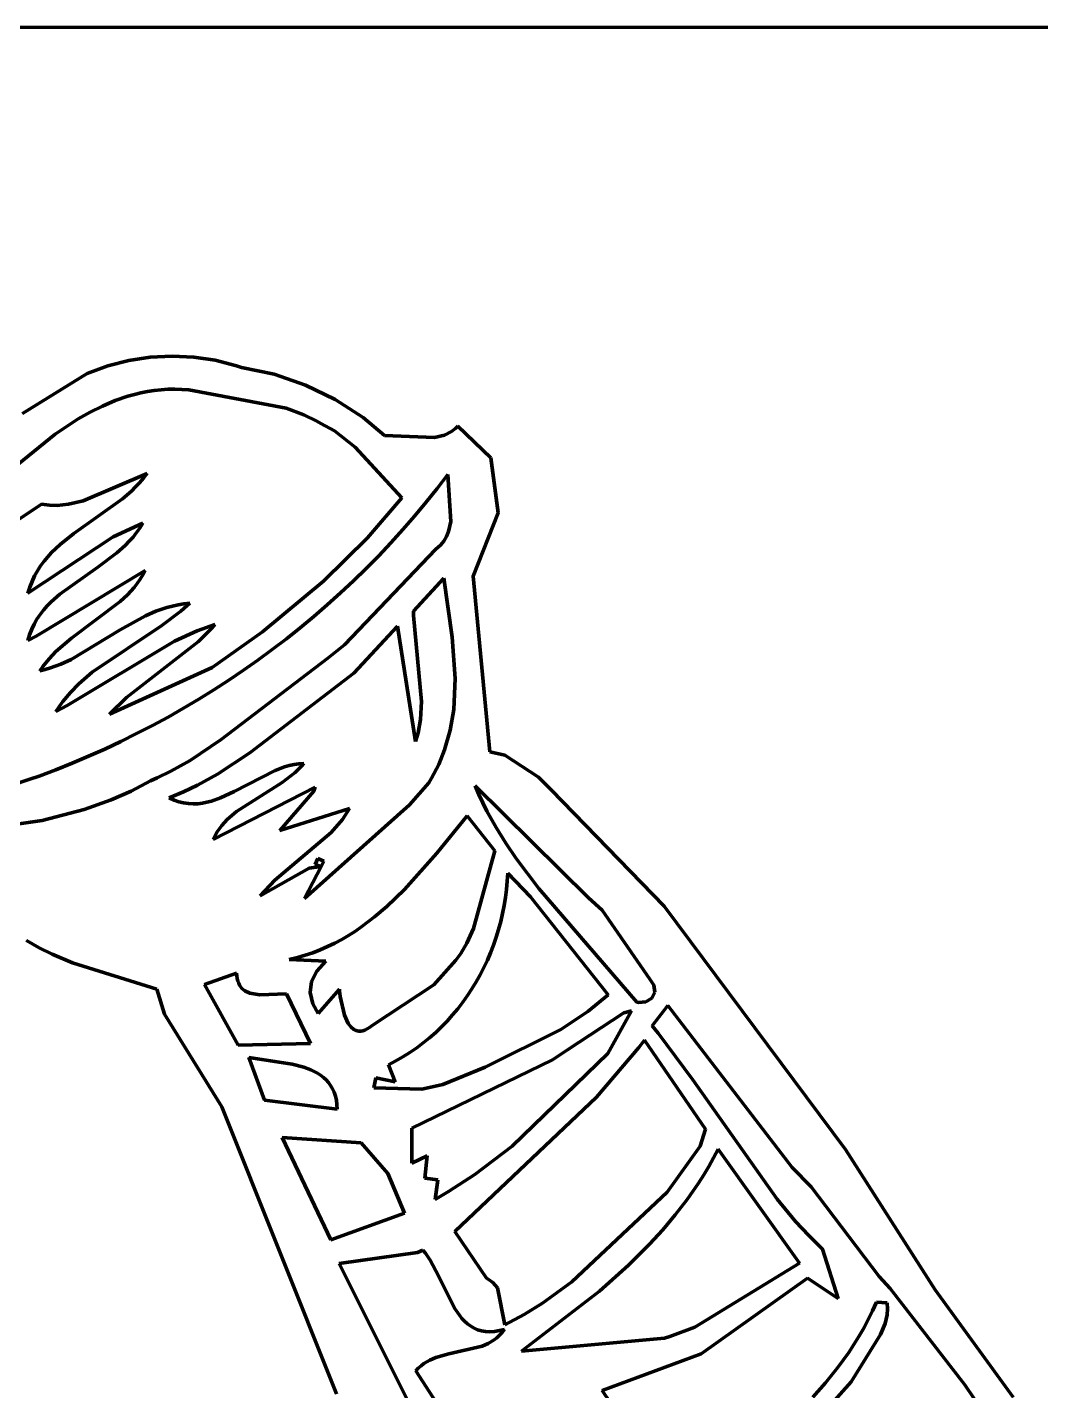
# Model space of a CAD drawing. Header units: millimetres. Extents: x 0 to 14.2, y 0 to 19.5.
# Drawn here: x 3.734 to 4.962, y 17.822 to 19.472 of the extents above; entities that cross this region are included whole.
import ezdxf

# ---------------------------------------------------------------- set-up
doc = ezdxf.new("R2010")
doc.units = ezdxf.units.MM
doc.layers.add('color#010101ff', color=7, linetype='CONTINUOUS', lineweight=100)
doc.layers.add('color#fdfdfdff', color=7, linetype='CONTINUOUS', lineweight=100)

msp = doc.modelspace()

# ---------------------------------------------------------------- linework, layer by layer
at = {"layer": 'color#010101ff'}
for p, q in [((3.8069, 19.0532), (3.8317, 19.0623)), ((3.8317, 19.0623), (3.8572, 19.0688)), ((3.8572, 19.0688), (3.8832, 19.0729)), ((3.8832, 19.0729), (3.9095, 19.0743)), ((3.9095, 19.0743), (3.9358, 19.0731)), ((3.9358, 19.0731), (3.9619, 19.0692)), ((3.9619, 19.0692), (3.9875, 19.0626)), ((3.9875, 19.0626), (3.9937, 19.0605)), ((3.7284, 19.0046), (3.8069, 19.0532)), ((3.9937, 19.0605), (4.0332, 19.0522)), ((4.0332, 19.0522), (4.0712, 19.0392)), ((3.8718, 19.0298), (3.8639, 19.0279)), ((3.8799, 19.0314), (3.8718, 19.0298)), ((3.888, 19.0326), (3.8799, 19.0314)), ((3.8963, 19.0335), (3.888, 19.0326)), ((3.9046, 19.034), (3.8963, 19.0335)), ((3.913, 19.0342), (3.9046, 19.034)), ((3.9215, 19.0339), (3.913, 19.0342)), ((3.93, 19.0332), (3.9215, 19.0339)), ((4.0479, 19.011), (3.93, 19.0332)), ((4.0712, 19.0392), (4.1072, 19.0216)), ((3.8253, 19.0138), (3.8104, 19.0064)), ((3.8405, 19.0203), (3.8253, 19.0138)), ((3.856, 19.0256), (3.8405, 19.0203)), ((3.8639, 19.0279), (3.856, 19.0256)), ((4.1072, 19.0216), (4.1408, 18.9997)), ((3.7959, 18.9981), (3.768, 18.9796)), ((3.8104, 19.0064), (3.7959, 18.9981)), ((4.0693, 19.003), (4.0479, 19.011)), ((4.0847, 18.9954), (4.0693, 19.003)), ((4.0898, 18.9925), (4.0847, 18.9954)), ((4.1408, 18.9997), (4.1667, 18.9783)), ((3.768, 18.9796), (3.7164, 18.9377)), ((4.1062, 18.9837), (4.0898, 18.9925)), ((4.1315, 18.9639), (4.1062, 18.9837)), ((4.2395, 18.9786), (4.2479, 18.9829)), ((4.2479, 18.9829), (4.2532, 18.9869)), ((4.2532, 18.9869), (4.2557, 18.9892)), ((4.2557, 18.9892), (4.2957, 18.9512)), ((4.188, 18.9028), (4.1315, 18.9639)), ((4.1667, 18.9783), (4.2275, 18.9755)), ((4.2275, 18.9755), (4.2395, 18.9786)), ((4.2957, 18.9512), (4.3046, 18.8846)), ((3.8021, 18.8991), (3.8793, 18.932)), ((3.8793, 18.932), (3.875, 18.9264)), ((4.2436, 18.9309), (4.2305, 18.9138)), ((4.247, 18.8742), (4.2436, 18.9309)), ((3.8654, 18.9158), (3.8603, 18.9109)), ((3.8703, 18.921), (3.8654, 18.9158)), ((3.875, 18.9264), (3.8703, 18.921)), ((4.2305, 18.9138), (4.217, 18.897)), ((3.7843, 18.8948), (3.8021, 18.8991)), ((3.8495, 18.9015), (3.7905, 18.8595)), ((3.8603, 18.9109), (3.8495, 18.9015)), ((4.1461, 18.8542), (4.188, 18.9028)), ((4.217, 18.897), (4.2032, 18.8804)), ((3.7124, 18.8686), (3.7513, 18.895)), ((3.7513, 18.895), (3.761, 18.8937)), ((3.761, 18.8937), (3.7705, 18.8935)), ((3.7705, 18.8935), (3.7843, 18.8948)), ((4.2032, 18.8804), (4.1891, 18.8642)), ((4.3046, 18.8846), (4.2741, 18.808)), ((3.8383, 18.8555), (3.874, 18.8721)), ((3.8705, 18.8661), (3.8666, 18.8605)), ((3.874, 18.8721), (3.8705, 18.8661)), ((4.1891, 18.8642), (4.1746, 18.8483)), ((4.2445, 18.8617), (4.247, 18.8742)), ((3.7351, 18.7872), (3.8383, 18.8555)), ((3.7905, 18.8595), (3.7739, 18.8462)), ((3.8578, 18.85), (3.8529, 18.8451)), ((3.8623, 18.8551), (3.8578, 18.85)), ((3.8666, 18.8605), (3.8623, 18.8551)), ((4.093, 18.8018), (4.1461, 18.8542)), ((4.1746, 18.8483), (4.1598, 18.8326)), ((4.2345, 18.8453), (4.2388, 18.8504)), ((4.2388, 18.8504), (4.2421, 18.8559)), ((4.2421, 18.8559), (4.2445, 18.8617)), ((3.759, 18.8313), (3.7545, 18.8259)), ((3.7637, 18.8365), (3.759, 18.8313)), ((3.7739, 18.8462), (3.7637, 18.8365)), ((3.8425, 18.8359), (3.8198, 18.8189)), ((3.8529, 18.8451), (3.8425, 18.8359)), ((4.1183, 18.7247), (4.2291, 18.8406)), ((4.1598, 18.8326), (4.1447, 18.8173)), ((4.2291, 18.8406), (4.232, 18.8429)), ((4.232, 18.8429), (4.2345, 18.8453)), ((3.7466, 18.8143), (3.7431, 18.8081)), ((3.7451, 18.7352), (3.877, 18.8147)), ((3.7504, 18.8202), (3.7466, 18.8143)), ((3.7545, 18.8259), (3.7504, 18.8202)), ((3.8198, 18.8189), (3.7735, 18.7859)), ((3.877, 18.8147), (3.874, 18.8093)), ((4.1447, 18.8173), (4.1293, 18.8023)), ((3.74, 18.8015), (3.7373, 18.7945)), ((3.7431, 18.8081), (3.74, 18.8015)), ((3.8673, 18.7991), (3.8636, 18.7943)), ((3.8708, 18.8041), (3.8673, 18.7991)), ((3.874, 18.8093), (3.8708, 18.8041)), ((4.0191, 18.7406), (4.093, 18.8018)), ((4.1293, 18.8023), (4.1136, 18.7876)), ((4.2385, 18.8055), (4.2019, 18.7656)), ((4.2486, 18.7342), (4.2385, 18.8055)), ((4.2741, 18.808), (4.2942, 18.5953)), ((3.7373, 18.7945), (3.7351, 18.7872)), ((3.7735, 18.7859), (3.7633, 18.7767)), ((3.8555, 18.7854), (3.8468, 18.7771)), ((3.8636, 18.7943), (3.8555, 18.7854)), ((4.1136, 18.7876), (4.0976, 18.7733)), ((3.754, 18.7667), (3.7499, 18.7613)), ((3.7585, 18.7718), (3.754, 18.7667)), ((3.7633, 18.7767), (3.7585, 18.7718)), ((3.8468, 18.7771), (3.7876, 18.7328)), ((3.8774, 18.7599), (3.8901, 18.7654)), ((3.8901, 18.7654), (3.9033, 18.7699)), ((3.9201, 18.7655), (3.897, 18.7482)), ((3.9033, 18.7699), (3.91, 18.7717)), ((3.91, 18.7717), (3.9168, 18.7732)), ((3.9168, 18.7732), (3.9238, 18.7743)), ((3.9309, 18.775), (3.9201, 18.7655)), ((3.9238, 18.7743), (3.9309, 18.775)), ((4.0976, 18.7733), (4.0813, 18.7592)), ((4.2019, 18.7656), (4.202, 18.7601)), ((3.7426, 18.7498), (3.7396, 18.7435)), ((3.746, 18.7557), (3.7426, 18.7498)), ((3.7499, 18.7613), (3.746, 18.7557)), ((3.897, 18.7482), (3.8128, 18.6915)), ((3.8468, 18.743), (3.8774, 18.7599)), ((3.9399, 18.7418), (3.9614, 18.7494)), ((3.9614, 18.7494), (3.9577, 18.745)), ((4.0813, 18.7592), (4.0648, 18.7455)), ((4.202, 18.7601), (4.2117, 18.6562)), ((3.737, 18.7369), (3.7349, 18.73)), ((3.7349, 18.73), (3.7451, 18.7352)), ((3.7396, 18.7435), (3.737, 18.7369)), ((3.7876, 18.7328), (3.769, 18.7168)), ((3.7872, 18.7071), (3.8468, 18.743)), ((3.9124, 18.7293), (3.9399, 18.7418)), ((3.9577, 18.745), (3.9414, 18.7287)), ((3.958, 18.6974), (4.0191, 18.7406)), ((4.048, 18.7321), (4.0309, 18.719)), ((4.0648, 18.7455), (4.048, 18.7321)), ((4.1825, 18.7473), (4.1296, 18.6903)), ((4.2044, 18.6076), (4.1825, 18.7473)), ((4.2526, 18.6841), (4.2486, 18.7342)), ((3.769, 18.7168), (3.7606, 18.7079)), ((3.7824, 18.6513), (3.9124, 18.7293)), ((3.9414, 18.7287), (3.8545, 18.661)), ((4.0309, 18.719), (4.0135, 18.7063)), ((4.0981, 18.7087), (4.1183, 18.7247)), ((3.7529, 18.6983), (3.7494, 18.6932)), ((3.7606, 18.7079), (3.7529, 18.6983)), ((3.7624, 18.6967), (3.775, 18.7014)), ((3.775, 18.7014), (3.7872, 18.7071)), ((3.969, 18.61), (4.0981, 18.7087)), ((4.0135, 18.7063), (3.996, 18.694)), ((3.7494, 18.6932), (3.756, 18.6948)), ((3.756, 18.6948), (3.7624, 18.6967)), ((3.8128, 18.6915), (3.7966, 18.6774)), ((3.8339, 18.6406), (3.958, 18.6974)), ((3.9782, 18.6819), (3.9601, 18.6702)), ((3.996, 18.694), (3.9782, 18.6819)), ((4.1296, 18.6903), (4.0037, 18.5938)), ((4.2506, 18.6463), (4.2526, 18.6841)), ((3.7866, 18.6672), (3.7774, 18.6562)), ((3.7966, 18.6774), (3.7866, 18.6672)), ((3.9601, 18.6702), (3.9418, 18.6589)), ((3.769, 18.6442), (3.7824, 18.6513)), ((3.7731, 18.6503), (3.769, 18.6442)), ((3.7774, 18.6562), (3.7731, 18.6503)), ((3.8545, 18.661), (3.8339, 18.6406)), ((3.9418, 18.6589), (3.9234, 18.6479)), ((4.2117, 18.6562), (4.2104, 18.6345)), ((3.9047, 18.6373), (3.8858, 18.6271)), ((3.9234, 18.6479), (3.9047, 18.6373)), ((4.2104, 18.6345), (4.2075, 18.6183)), ((4.2464, 18.6216), (4.2506, 18.6463)), ((3.8667, 18.6172), (3.8474, 18.6077)), ((3.8858, 18.6271), (3.8667, 18.6172)), ((4.2075, 18.6183), (4.2044, 18.6076)), ((4.2396, 18.5975), (4.2464, 18.6216)), ((3.8474, 18.6077), (3.828, 18.5985)), ((3.9316, 18.5849), (3.969, 18.61)), ((3.8084, 18.5898), (3.7886, 18.5814)), ((3.828, 18.5985), (3.8084, 18.5898)), ((3.908, 18.5717), (3.9316, 18.5849)), ((4.0037, 18.5938), (3.9648, 18.5683)), ((4.2326, 18.58), (4.2396, 18.5975)), ((4.2942, 18.5953), (4.3125, 18.5911)), ((4.3125, 18.5911), (4.3532, 18.5644)), ((3.7687, 18.5734), (3.7486, 18.5658)), ((3.7886, 18.5814), (3.7687, 18.5734)), ((3.8917, 18.5637), (3.908, 18.5717)), ((3.9648, 18.5683), (3.9404, 18.5548)), ((3.9847, 18.5471), (4.0343, 18.5727)), ((4.0343, 18.5727), (4.0457, 18.5769)), ((4.0587, 18.5703), (4.0429, 18.558)), ((4.0457, 18.5769), (4.0515, 18.5785)), ((4.0515, 18.5785), (4.0573, 18.5798)), ((4.0573, 18.5798), (4.0632, 18.5806)), ((4.0658, 18.5773), (4.0587, 18.5703)), ((4.0632, 18.5806), (4.0691, 18.5811)), ((4.0691, 18.5811), (4.0658, 18.5773)), ((4.2239, 18.5632), (4.2326, 18.58)), ((3.7373, 18.5622), (3.6255, 18.5245)), ((3.7486, 18.5658), (3.7373, 18.5622)), ((3.86, 18.5478), (3.8834, 18.5601)), ((3.8834, 18.5601), (3.8917, 18.5637)), ((3.9404, 18.5548), (3.9235, 18.5467)), ((3.9593, 18.4893), (4.0828, 18.5524)), ((4.0429, 18.558), (3.9875, 18.523)), ((4.0828, 18.5524), (4.0814, 18.5478)), ((4.1971, 18.5311), (4.2206, 18.5578)), ((4.2206, 18.5578), (4.2239, 18.5632)), ((4.2765, 18.5541), (4.281, 18.5437)), ((4.4139, 18.4184), (4.2765, 18.5541)), ((4.3532, 18.5644), (4.3686, 18.5491)), ((3.803, 18.5254), (3.836, 18.5372)), ((3.836, 18.5372), (3.86, 18.5478)), ((3.9235, 18.5467), (3.9061, 18.5396)), ((3.9061, 18.5396), (3.912, 18.5369)), ((3.912, 18.5369), (3.9179, 18.5348)), ((3.9179, 18.5348), (3.9236, 18.5334)), ((3.9236, 18.5334), (3.9294, 18.5325)), ((3.9463, 18.5331), (3.9518, 18.5342)), ((3.9518, 18.5342), (3.9574, 18.5356)), ((3.9574, 18.5356), (3.9683, 18.5395)), ((3.9683, 18.5395), (3.9847, 18.5471)), ((4.0814, 18.5478), (4.0402, 18.4999)), ((4.281, 18.5437), (4.2858, 18.5335)), ((4.2858, 18.5335), (4.2909, 18.5234)), ((4.3686, 18.5491), (4.5055, 18.4086)), ((3.7521, 18.5122), (3.803, 18.5254)), ((3.9294, 18.5325), (3.935, 18.5322)), ((3.935, 18.5322), (3.9407, 18.5324)), ((3.9407, 18.5324), (3.9463, 18.5331)), ((3.9875, 18.523), (3.9764, 18.5134)), ((4.0402, 18.4999), (4.1246, 18.5266)), ((4.07, 18.4176), (4.1971, 18.5311)), ((4.1218, 18.522), (4.1159, 18.5134)), ((4.1246, 18.5266), (4.1218, 18.522)), ((4.2668, 18.5178), (4.2303, 18.4725)), ((4.3006, 18.4753), (4.2668, 18.5178)), ((4.2909, 18.5234), (4.3019, 18.5038)), ((3.6394, 18.496), (3.7521, 18.5122)), ((3.9698, 18.5062), (3.9641, 18.4982)), ((3.9764, 18.5134), (3.9698, 18.5062)), ((4.1159, 18.5134), (4.1023, 18.4976)), ((4.3019, 18.5038), (4.3137, 18.4846)), ((3.9616, 18.4939), (3.9593, 18.4893)), ((3.9641, 18.4982), (3.9616, 18.4939)), ((4.1023, 18.4976), (4.0341, 18.4399)), ((4.3137, 18.4846), (4.3264, 18.466)), ((4.2303, 18.4725), (4.1909, 18.4285)), ((4.2745, 18.3813), (4.3006, 18.4753)), ((4.0161, 18.4208), (4.0758, 18.4543)), ((4.0902, 18.4566), (4.07, 18.4176)), ((4.0758, 18.4543), (4.0902, 18.4566)), ((4.0828, 18.4589), (4.0859, 18.4659)), ((4.0902, 18.4566), (4.0828, 18.4589)), ((4.0859, 18.4659), (4.0935, 18.463)), ((4.0935, 18.463), (4.0902, 18.4566)), ((4.3264, 18.466), (4.3538, 18.4299)), ((4.0341, 18.4399), (4.0161, 18.4208)), ((4.3155, 18.4386), (4.3146, 18.4287)), ((4.316, 18.4485), (4.3155, 18.4386)), ((4.3435, 18.4199), (4.316, 18.4485)), ((4.1909, 18.4285), (4.1697, 18.4081)), ((4.3134, 18.4189), (4.3118, 18.4091)), ((4.3146, 18.4287), (4.3134, 18.4189)), ((4.4376, 18.301), (4.3435, 18.4199)), ((4.3538, 18.4299), (4.4723, 18.2921)), ((4.4306, 18.4036), (4.4139, 18.4184)), ((4.1697, 18.4081), (4.1549, 18.3955)), ((4.3118, 18.4091), (4.3099, 18.3994)), ((4.488, 18.3201), (4.4306, 18.4036)), ((4.5055, 18.4086), (4.725, 18.1139)), ((4.1549, 18.3955), (4.1395, 18.3838)), ((4.3076, 18.3897), (4.305, 18.3802)), ((4.3099, 18.3994), (4.3076, 18.3897)), ((4.1151, 18.3682), (4.1067, 18.3637)), ((4.1234, 18.3731), (4.1151, 18.3682)), ((4.1316, 18.3783), (4.1234, 18.3731)), ((4.1395, 18.3838), (4.1316, 18.3783)), ((4.2667, 18.3636), (4.2745, 18.3813)), ((4.3021, 18.3707), (4.2988, 18.3614)), ((4.305, 18.3802), (4.3021, 18.3707)), ((3.7487, 18.3581), (3.7335, 18.3669)), ((3.7645, 18.3502), (3.7487, 18.3581)), ((4.08, 18.352), (4.0708, 18.3489)), ((4.0891, 18.3555), (4.08, 18.352)), ((4.098, 18.3594), (4.0891, 18.3555)), ((4.1067, 18.3637), (4.098, 18.3594)), ((4.2592, 18.3511), (4.2667, 18.3636)), ((4.2953, 18.3521), (4.2914, 18.343)), ((4.2988, 18.3614), (4.2953, 18.3521)), ((3.789, 18.3397), (3.7645, 18.3502)), ((3.8911, 18.3078), (3.789, 18.3397)), ((4.0613, 18.3462), (4.0515, 18.3439)), ((4.0515, 18.3439), (4.0958, 18.3418)), ((4.0708, 18.3489), (4.0613, 18.3462)), ((4.0958, 18.3418), (4.0848, 18.3298)), ((4.2265, 18.3131), (4.2532, 18.3432)), ((4.2532, 18.3432), (4.2592, 18.3511)), ((4.2914, 18.343), (4.2872, 18.3341)), ((3.9877, 18.3275), (3.9489, 18.3136)), ((3.988, 18.324), (3.9877, 18.3275)), ((3.9886, 18.3208), (3.988, 18.324)), ((3.9893, 18.3178), (3.9886, 18.3208)), ((4.0848, 18.3298), (4.0785, 18.3171)), ((4.2827, 18.3253), (4.2778, 18.3167)), ((4.2872, 18.3341), (4.2827, 18.3253)), ((4.4929, 18.3127), (4.488, 18.3201)), ((3.9004, 18.2776), (3.8911, 18.3078)), ((3.9489, 18.3136), (3.9897, 18.24)), ((3.9903, 18.3152), (3.9893, 18.3178)), ((3.9914, 18.3129), (3.9903, 18.3152)), ((3.9941, 18.3089), (3.9914, 18.3129)), ((3.9975, 18.3059), (3.9941, 18.3089)), ((4.0036, 18.3029), (3.9975, 18.3059)), ((4.0157, 18.3009), (4.0036, 18.3029)), ((4.0785, 18.3171), (4.0768, 18.3038)), ((4.0768, 18.3038), (4.0801, 18.29)), ((4.0865, 18.2783), (4.1123, 18.3079)), ((4.1123, 18.3079), (4.1124, 18.306)), ((4.1124, 18.306), (4.113, 18.2991)), ((4.1519, 18.2641), (4.2265, 18.3131)), ((4.2727, 18.3083), (4.2673, 18.3001)), ((4.2778, 18.3167), (4.2727, 18.3083)), ((4.4907, 18.2971), (4.4941, 18.3042)), ((4.4941, 18.3042), (4.4929, 18.3127)), ((4.0481, 18.3021), (4.0157, 18.3009)), ((4.0774, 18.242), (4.0481, 18.3021)), ((4.0801, 18.29), (4.0865, 18.2783)), ((4.113, 18.2991), (4.1182, 18.2764)), ((4.2616, 18.2921), (4.2556, 18.2843)), ((4.2673, 18.3001), (4.2616, 18.2921)), ((4.413, 18.281), (4.4376, 18.301)), ((4.4723, 18.2921), (4.4744, 18.2919)), ((4.4744, 18.2919), (4.4833, 18.2927)), ((4.4833, 18.2927), (4.4907, 18.2971)), ((4.51, 18.288), (4.4908, 18.2637)), ((4.6607, 18.0919), (4.51, 18.288)), ((3.9699, 18.1655), (3.9004, 18.2776)), ((4.1182, 18.2764), (4.123, 18.2663)), ((4.2427, 18.2694), (4.2359, 18.2623)), ((4.2493, 18.2767), (4.2427, 18.2694)), ((4.2556, 18.2843), (4.2493, 18.2767)), ((4.3803, 18.2592), (4.413, 18.281)), ((4.4565, 18.2794), (4.3883, 18.2347)), ((4.4372, 18.2302), (4.4659, 18.2819)), ((4.4659, 18.2819), (4.4565, 18.2794)), ((4.123, 18.2663), (4.126, 18.2623)), ((4.126, 18.2623), (4.1296, 18.2592)), ((4.1296, 18.2592), (4.1315, 18.2582)), ((4.1315, 18.2582), (4.1336, 18.2575)), ((4.1336, 18.2575), (4.1358, 18.2571)), ((4.1358, 18.2571), (4.1381, 18.2571)), ((4.1381, 18.2571), (4.1406, 18.2576)), ((4.1406, 18.2576), (4.1432, 18.2585)), ((4.1432, 18.2585), (4.1459, 18.2599)), ((4.1459, 18.2599), (4.1488, 18.2617)), ((4.1488, 18.2617), (4.1519, 18.2641)), ((4.2288, 18.2555), (4.2214, 18.249)), ((4.2359, 18.2623), (4.2288, 18.2555)), ((4.2886, 18.2137), (4.3803, 18.2592)), ((4.4908, 18.2637), (4.4982, 18.2546)), ((4.4982, 18.2546), (4.5404, 18.1981)), ((3.9897, 18.24), (4.0774, 18.242)), ((4.2058, 18.2369), (4.1976, 18.2313)), ((4.2137, 18.2428), (4.2058, 18.2369)), ((4.2214, 18.249), (4.2137, 18.2428)), ((4.4748, 18.2374), (4.4237, 18.1773)), ((4.4817, 18.2464), (4.4748, 18.2374)), ((4.5555, 18.1384), (4.4817, 18.2464)), ((4.055, 18.2173), (4.0027, 18.2253)), ((4.0027, 18.2253), (4.0217, 18.1737)), ((4.1805, 18.2211), (4.1716, 18.2165)), ((4.1892, 18.226), (4.1805, 18.2211)), ((4.1976, 18.2313), (4.1892, 18.226)), ((4.3702, 18.2224), (4.1999, 18.1395)), ((4.3214, 18.1181), (4.4372, 18.2302)), ((4.3883, 18.2347), (4.3702, 18.2224)), ((4.0691, 18.2136), (4.055, 18.2173)), ((4.0778, 18.2103), (4.0691, 18.2136)), ((4.0858, 18.2062), (4.0778, 18.2103)), ((4.0895, 18.2038), (4.0858, 18.2062)), ((4.0929, 18.2011), (4.0895, 18.2038)), ((4.1716, 18.2165), (4.1798, 18.1957)), ((4.2375, 18.1927), (4.2886, 18.2137)), ((4.0961, 18.1981), (4.0929, 18.2011)), ((4.099, 18.1949), (4.0961, 18.1981)), ((4.1016, 18.1913), (4.099, 18.1949)), ((4.1039, 18.1875), (4.1016, 18.1913)), ((4.1058, 18.1832), (4.1039, 18.1875)), ((4.1564, 18.2008), (4.1538, 18.1886)), ((4.1538, 18.1886), (4.2121, 18.1868)), ((4.1798, 18.1957), (4.1564, 18.2008)), ((4.2121, 18.1868), (4.2375, 18.1927)), ((4.5404, 18.1981), (4.6422, 18.0539)), ((4.0217, 18.1737), (4.1096, 18.1625)), ((4.1074, 18.1786), (4.1058, 18.1832)), ((4.1086, 18.1737), (4.1074, 18.1786)), ((4.1093, 18.1683), (4.1086, 18.1737)), ((4.4237, 18.1773), (4.2519, 18.0147)), ((4.1089, 17.8182), (3.9699, 18.1655)), ((4.1096, 18.1625), (4.1093, 18.1683)), ((4.1999, 18.1395), (4.2001, 18.0974)), ((4.5492, 18.1178), (4.5555, 18.1384)), ((4.0429, 18.1285), (4.1018, 18.0045)), ((4.1386, 18.1219), (4.0429, 18.1285)), ((4.1707, 18.0848), (4.1386, 18.1219)), ((4.2001, 18.0974), (4.2184, 18.1063)), ((4.2184, 18.1063), (4.2155, 18.0791)), ((4.2762, 18.0836), (4.3214, 18.1181)), ((4.5092, 18.0621), (4.5492, 18.1178)), ((4.571, 18.1143), (4.5654, 18.1037)), ((4.6695, 17.9764), (4.571, 18.1143)), ((4.725, 18.1139), (4.8335, 17.9439)), ((4.5595, 18.0933), (4.5534, 18.0831)), ((4.5654, 18.1037), (4.5595, 18.0933)), ((4.6835, 18.0687), (4.6607, 18.0919)), ((4.191, 18.037), (4.1707, 18.0848)), ((4.2155, 18.0791), (4.2314, 18.0773)), ((4.2314, 18.0773), (4.228, 18.0534)), ((4.2444, 18.0629), (4.2762, 18.0836)), ((4.547, 18.073), (4.5335, 18.0535)), ((4.5534, 18.0831), (4.547, 18.073)), ((4.228, 18.0534), (4.2444, 18.0629)), ((4.3937, 17.9538), (4.5092, 18.0621)), ((4.766, 17.9602), (4.6835, 18.0687)), ((4.5335, 18.0535), (4.519, 18.0347)), ((4.6422, 18.0539), (4.6647, 18.0269)), ((4.1018, 18.0045), (4.191, 18.037)), ((4.519, 18.0347), (4.5038, 18.0166)), ((4.6647, 18.0269), (4.6805, 18.0097)), ((4.2519, 18.0147), (4.2902, 17.9581)), ((4.5038, 18.0166), (4.4878, 17.9991)), ((4.6805, 18.0097), (4.6971, 17.9931)), ((4.2066, 17.9891), (4.1118, 17.9758)), ((4.2132, 17.9921), (4.2066, 17.9891)), ((4.2163, 17.9884), (4.2132, 17.9921)), ((4.4878, 17.9991), (4.4625, 17.9739)), ((4.6971, 17.9931), (4.7164, 17.9334)), ((4.1118, 17.9758), (4.2001, 17.7998)), ((4.222, 17.9801), (4.2163, 17.9884)), ((4.2321, 17.9611), (4.222, 17.9801)), ((4.4625, 17.9739), (4.427, 17.9422)), ((4.5425, 17.8989), (4.6695, 17.9764)), ((4.2517, 17.9217), (4.2321, 17.9611)), ((4.2902, 17.9581), (4.2925, 17.957)), ((4.2925, 17.957), (4.2982, 17.953)), ((4.679, 17.9582), (4.5502, 17.8667)), ((4.7164, 17.9334), (4.679, 17.9582)), ((4.7791, 17.9458), (4.766, 17.9602)), ((4.2982, 17.953), (4.3036, 17.9464)), ((4.3036, 17.9464), (4.3125, 17.9015)), ((4.427, 17.9422), (4.3326, 17.8696)), ((4.3582, 17.9279), (4.3937, 17.9538)), ((4.8694, 17.8289), (4.7791, 17.9458)), ((4.8335, 17.9439), (4.9282, 17.8141)), ((4.3359, 17.914), (4.3582, 17.9279)), ((4.7579, 17.9184), (4.7628, 17.929)), ((4.7628, 17.929), (4.7755, 17.9284)), ((4.7755, 17.9284), (4.776, 17.9209)), ((4.2575, 17.9132), (4.2517, 17.9217)), ((4.2606, 17.9094), (4.2575, 17.9132)), ((4.2639, 17.9059), (4.2606, 17.9094)), ((4.3125, 17.9015), (4.3359, 17.914)), ((4.7472, 17.8978), (4.7527, 17.908)), ((4.7527, 17.908), (4.7579, 17.9184)), ((4.7754, 17.9137), (4.7731, 17.9032)), ((4.776, 17.9209), (4.7754, 17.9137)), ((4.2675, 17.9027), (4.2639, 17.9059)), ((4.2712, 17.9), (4.2675, 17.9027)), ((4.2753, 17.8976), (4.2712, 17.9)), ((4.2796, 17.8958), (4.2753, 17.8976)), ((4.2842, 17.8944), (4.2796, 17.8958)), ((4.2891, 17.8935), (4.2842, 17.8944)), ((4.2943, 17.8933), (4.2891, 17.8935)), ((4.2999, 17.8936), (4.2943, 17.8933)), ((4.3059, 17.8946), (4.2999, 17.8936)), ((4.3123, 17.8962), (4.3059, 17.8946)), ((4.3062, 17.8891), (4.3093, 17.8924)), ((4.3093, 17.8924), (4.3123, 17.8962)), ((4.5122, 17.8874), (4.5425, 17.8989)), ((4.7675, 17.8898), (4.7318, 17.8328)), ((4.7414, 17.8877), (4.7472, 17.8978)), ((4.7731, 17.9032), (4.7675, 17.8898)), ((4.2448, 17.8666), (4.2849, 17.8757)), ((4.2849, 17.8757), (4.2924, 17.8791)), ((4.2924, 17.8791), (4.2995, 17.8834)), ((4.2995, 17.8834), (4.3029, 17.8861)), ((4.3029, 17.8861), (4.3062, 17.8891)), ((4.3326, 17.8696), (4.5059, 17.8856)), ((4.5059, 17.8856), (4.5122, 17.8874)), ((4.729, 17.8682), (4.7353, 17.8779)), ((4.7353, 17.8779), (4.7414, 17.8877)), ((4.2145, 17.8547), (4.2216, 17.8589)), ((4.2216, 17.8589), (4.2291, 17.8622)), ((4.2291, 17.8622), (4.2448, 17.8666)), ((4.5502, 17.8667), (4.4306, 17.8223)), ((4.7154, 17.8495), (4.7223, 17.8588)), ((4.7223, 17.8588), (4.729, 17.8682)), ((4.2046, 17.8459), (4.2078, 17.8492)), ((4.2335, 17.8016), (4.2046, 17.8459)), ((4.2078, 17.8492), (4.2111, 17.8521)), ((4.2111, 17.8521), (4.2145, 17.8547)), ((4.7009, 17.8315), (4.7154, 17.8495)), ((4.7318, 17.8328), (4.6721, 17.7659)), ((4.6854, 17.8143), (4.7009, 17.8315)), ((4.9028, 17.78), (4.8694, 17.8289)), ((4.4306, 17.8223), (4.4506, 17.7925))]:
    msp.add_line(p, q, dxfattribs=at)
at = {"layer": 'color#fdfdfdff'}
for p, q in [((0, 19.4722), (14.2222, 19.4722)), ((3.8317, 19.0623), (3.8069, 19.0532)), ((3.8572, 19.0688), (3.8317, 19.0623)), ((3.8832, 19.0729), (3.8572, 19.0688)), ((3.9095, 19.0743), (3.8832, 19.0729)), ((3.9358, 19.0731), (3.9095, 19.0743)), ((3.9619, 19.0692), (3.9358, 19.0731)), ((3.9875, 19.0626), (3.9619, 19.0692)), ((3.9937, 19.0605), (3.9875, 19.0626)), ((3.8069, 19.0532), (3.7284, 19.0046)), ((4.0332, 19.0522), (3.9937, 19.0605)), ((4.0712, 19.0392), (4.0332, 19.0522)), ((3.8639, 19.0279), (3.8718, 19.0298)), ((3.8718, 19.0298), (3.8799, 19.0314)), ((3.8799, 19.0314), (3.888, 19.0326)), ((3.888, 19.0326), (3.8963, 19.0335)), ((3.8963, 19.0335), (3.9046, 19.034)), ((3.9046, 19.034), (3.913, 19.0342)), ((3.913, 19.0342), (3.9215, 19.0339)), ((3.9215, 19.0339), (3.93, 19.0332)), ((3.93, 19.0332), (4.0479, 19.011)), ((4.1072, 19.0216), (4.0712, 19.0392)), ((3.8104, 19.0064), (3.8253, 19.0138)), ((3.8253, 19.0138), (3.8405, 19.0203)), ((3.8405, 19.0203), (3.856, 19.0256)), ((3.856, 19.0256), (3.8639, 19.0279)), ((4.1408, 18.9997), (4.1072, 19.0216)), ((3.768, 18.9796), (3.7959, 18.9981)), ((3.7959, 18.9981), (3.8104, 19.0064)), ((4.0479, 19.011), (4.0693, 19.003)), ((4.0693, 19.003), (4.0847, 18.9954)), ((4.0847, 18.9954), (4.0898, 18.9925)), ((4.1667, 18.9783), (4.1408, 18.9997)), ((3.7164, 18.9377), (3.768, 18.9796)), ((4.0898, 18.9925), (4.1062, 18.9837)), ((4.1062, 18.9837), (4.1315, 18.9639)), ((4.2479, 18.9829), (4.2395, 18.9786)), ((4.2532, 18.9869), (4.2479, 18.9829)), ((4.2557, 18.9892), (4.2532, 18.9869)), ((4.2957, 18.9512), (4.2557, 18.9892)), ((4.1315, 18.9639), (4.188, 18.9028)), ((4.2275, 18.9755), (4.1667, 18.9783)), ((4.2395, 18.9786), (4.2275, 18.9755)), ((4.3046, 18.8846), (4.2957, 18.9512)), ((3.8793, 18.932), (3.8021, 18.8991)), ((3.875, 18.9264), (3.8793, 18.932)), ((4.2305, 18.9138), (4.2436, 18.9309)), ((4.2436, 18.9309), (4.247, 18.8742)), ((3.8603, 18.9109), (3.8654, 18.9158)), ((3.8654, 18.9158), (3.8703, 18.921)), ((3.8703, 18.921), (3.875, 18.9264)), ((4.217, 18.897), (4.2305, 18.9138)), ((3.8021, 18.8991), (3.7843, 18.8948)), ((3.7905, 18.8595), (3.8495, 18.9015)), ((3.8495, 18.9015), (3.8603, 18.9109)), ((4.188, 18.9028), (4.1461, 18.8542)), ((4.2032, 18.8804), (4.217, 18.897)), ((3.7513, 18.895), (3.7124, 18.8686)), ((3.761, 18.8937), (3.7513, 18.895)), ((3.7705, 18.8935), (3.761, 18.8937)), ((3.7843, 18.8948), (3.7705, 18.8935)), ((4.1891, 18.8642), (4.2032, 18.8804)), ((4.2741, 18.808), (4.3046, 18.8846)), ((3.874, 18.8721), (3.8383, 18.8555)), ((3.8666, 18.8605), (3.8705, 18.8661)), ((3.8705, 18.8661), (3.874, 18.8721)), ((4.1746, 18.8483), (4.1891, 18.8642)), ((4.247, 18.8742), (4.2445, 18.8617)), ((3.8383, 18.8555), (3.7351, 18.7872)), ((3.7739, 18.8462), (3.7905, 18.8595)), ((3.8529, 18.8451), (3.8578, 18.85)), ((3.8578, 18.85), (3.8623, 18.8551)), ((3.8623, 18.8551), (3.8666, 18.8605)), ((4.1461, 18.8542), (4.093, 18.8018)), ((4.1598, 18.8326), (4.1746, 18.8483)), ((4.2388, 18.8504), (4.2345, 18.8453)), ((4.2421, 18.8559), (4.2388, 18.8504)), ((4.2445, 18.8617), (4.2421, 18.8559)), ((3.7545, 18.8259), (3.759, 18.8313)), ((3.759, 18.8313), (3.7637, 18.8365)), ((3.7637, 18.8365), (3.7739, 18.8462)), ((3.8198, 18.8189), (3.8425, 18.8359)), ((3.8425, 18.8359), (3.8529, 18.8451)), ((4.2291, 18.8406), (4.1183, 18.7247)), ((4.1447, 18.8173), (4.1598, 18.8326)), ((4.232, 18.8429), (4.2291, 18.8406)), ((4.2345, 18.8453), (4.232, 18.8429)), ((3.7431, 18.8081), (3.7466, 18.8143)), ((3.877, 18.8147), (3.7451, 18.7352)), ((3.7466, 18.8143), (3.7504, 18.8202)), ((3.7504, 18.8202), (3.7545, 18.8259)), ((3.7735, 18.7859), (3.8198, 18.8189)), ((3.874, 18.8093), (3.877, 18.8147)), ((4.1293, 18.8023), (4.1447, 18.8173)), ((3.7373, 18.7945), (3.74, 18.8015)), ((3.74, 18.8015), (3.7431, 18.8081)), ((3.8636, 18.7943), (3.8673, 18.7991)), ((3.8673, 18.7991), (3.8708, 18.8041)), ((3.8708, 18.8041), (3.874, 18.8093)), ((4.093, 18.8018), (4.0191, 18.7406)), ((4.1136, 18.7876), (4.1293, 18.8023)), ((4.2019, 18.7656), (4.2385, 18.8055)), ((4.2385, 18.8055), (4.2486, 18.7342)), ((4.2942, 18.5953), (4.2741, 18.808)), ((3.7351, 18.7872), (3.7373, 18.7945)), ((3.7633, 18.7767), (3.7735, 18.7859)), ((3.8468, 18.7771), (3.8555, 18.7854)), ((3.8555, 18.7854), (3.8636, 18.7943)), ((4.0976, 18.7733), (4.1136, 18.7876)), ((3.7499, 18.7613), (3.754, 18.7667)), ((3.754, 18.7667), (3.7585, 18.7718)), ((3.7585, 18.7718), (3.7633, 18.7767)), ((3.7876, 18.7328), (3.8468, 18.7771)), ((3.8901, 18.7654), (3.8774, 18.7599)), ((3.9033, 18.7699), (3.8901, 18.7654)), ((3.897, 18.7482), (3.9201, 18.7655)), ((3.91, 18.7717), (3.9033, 18.7699)), ((3.9168, 18.7732), (3.91, 18.7717)), ((3.9238, 18.7743), (3.9168, 18.7732)), ((3.9201, 18.7655), (3.9309, 18.775)), ((3.9309, 18.775), (3.9238, 18.7743)), ((4.0813, 18.7592), (4.0976, 18.7733)), ((4.202, 18.7601), (4.2019, 18.7656)), ((3.7396, 18.7435), (3.7426, 18.7498)), ((3.7426, 18.7498), (3.746, 18.7557)), ((3.746, 18.7557), (3.7499, 18.7613)), ((3.8128, 18.6915), (3.897, 18.7482)), ((3.8774, 18.7599), (3.8468, 18.743)), ((3.9614, 18.7494), (3.9399, 18.7418)), ((3.9577, 18.745), (3.9614, 18.7494)), ((4.0648, 18.7455), (4.0813, 18.7592)), ((4.2117, 18.6562), (4.202, 18.7601)), ((3.7349, 18.73), (3.737, 18.7369)), ((3.7451, 18.7352), (3.7349, 18.73)), ((3.737, 18.7369), (3.7396, 18.7435)), ((3.769, 18.7168), (3.7876, 18.7328)), ((3.8468, 18.743), (3.7872, 18.7071)), ((3.9399, 18.7418), (3.9124, 18.7293)), ((3.9414, 18.7287), (3.9577, 18.745)), ((4.0191, 18.7406), (3.958, 18.6974)), ((4.0309, 18.719), (4.048, 18.7321)), ((4.048, 18.7321), (4.0648, 18.7455)), ((4.1296, 18.6903), (4.1825, 18.7473)), ((4.1825, 18.7473), (4.2044, 18.6076)), ((4.2486, 18.7342), (4.2526, 18.6841)), ((3.7606, 18.7079), (3.769, 18.7168)), ((3.9124, 18.7293), (3.7824, 18.6513)), ((3.8545, 18.661), (3.9414, 18.7287)), ((4.0135, 18.7063), (4.0309, 18.719)), ((4.1183, 18.7247), (4.0981, 18.7087)), ((3.7494, 18.6932), (3.7529, 18.6983)), ((3.7529, 18.6983), (3.7606, 18.7079)), ((3.775, 18.7014), (3.7624, 18.6967)), ((3.7872, 18.7071), (3.775, 18.7014)), ((4.0981, 18.7087), (3.969, 18.61)), ((3.996, 18.694), (4.0135, 18.7063)), ((3.756, 18.6948), (3.7494, 18.6932)), ((3.7624, 18.6967), (3.756, 18.6948)), ((3.7966, 18.6774), (3.8128, 18.6915)), ((3.958, 18.6974), (3.8339, 18.6406)), ((3.9601, 18.6702), (3.9782, 18.6819)), ((3.9782, 18.6819), (3.996, 18.694)), ((4.0037, 18.5938), (4.1296, 18.6903)), ((4.2526, 18.6841), (4.2506, 18.6463)), ((3.7774, 18.6562), (3.7866, 18.6672)), ((3.7866, 18.6672), (3.7966, 18.6774)), ((3.9418, 18.6589), (3.9601, 18.6702)), ((3.7824, 18.6513), (3.769, 18.6442)), ((3.769, 18.6442), (3.7731, 18.6503)), ((3.7731, 18.6503), (3.7774, 18.6562)), ((3.8339, 18.6406), (3.8545, 18.661)), ((3.9234, 18.6479), (3.9418, 18.6589)), ((4.2104, 18.6345), (4.2117, 18.6562)), ((3.8858, 18.6271), (3.9047, 18.6373)), ((3.9047, 18.6373), (3.9234, 18.6479)), ((4.2075, 18.6183), (4.2104, 18.6345)), ((4.2506, 18.6463), (4.2464, 18.6216)), ((3.8474, 18.6077), (3.8667, 18.6172)), ((3.8667, 18.6172), (3.8858, 18.6271)), ((4.2044, 18.6076), (4.2075, 18.6183)), ((4.2464, 18.6216), (4.2396, 18.5975)), ((3.828, 18.5985), (3.8474, 18.6077)), ((3.969, 18.61), (3.9316, 18.5849)), ((3.7886, 18.5814), (3.8084, 18.5898)), ((3.8084, 18.5898), (3.828, 18.5985)), ((3.9316, 18.5849), (3.908, 18.5717)), ((3.9648, 18.5683), (4.0037, 18.5938)), ((4.2396, 18.5975), (4.2326, 18.58)), ((4.3125, 18.5911), (4.2942, 18.5953)), ((4.3532, 18.5644), (4.3125, 18.5911)), ((3.7486, 18.5658), (3.7687, 18.5734)), ((3.7687, 18.5734), (3.7886, 18.5814)), ((3.908, 18.5717), (3.8917, 18.5637)), ((3.9404, 18.5548), (3.9648, 18.5683)), ((4.0343, 18.5727), (3.9847, 18.5471)), ((4.0457, 18.5769), (4.0343, 18.5727)), ((4.0429, 18.558), (4.0587, 18.5703)), ((4.0515, 18.5785), (4.0457, 18.5769)), ((4.0573, 18.5798), (4.0515, 18.5785)), ((4.0632, 18.5806), (4.0573, 18.5798)), ((4.0587, 18.5703), (4.0658, 18.5773)), ((4.0691, 18.5811), (4.0632, 18.5806)), ((4.0658, 18.5773), (4.0691, 18.5811)), ((4.2326, 18.58), (4.2239, 18.5632)), ((3.6255, 18.5245), (3.7373, 18.5622)), ((3.7373, 18.5622), (3.7486, 18.5658)), ((3.8834, 18.5601), (3.86, 18.5478)), ((3.8917, 18.5637), (3.8834, 18.5601)), ((3.9235, 18.5467), (3.9404, 18.5548)), ((4.0828, 18.5524), (3.9593, 18.4893)), ((3.9875, 18.523), (4.0429, 18.558)), ((4.0814, 18.5478), (4.0828, 18.5524)), ((4.2206, 18.5578), (4.1971, 18.5311)), ((4.2239, 18.5632), (4.2206, 18.5578)), ((4.2765, 18.5541), (4.4139, 18.4184)), ((4.281, 18.5437), (4.2765, 18.5541)), ((4.3686, 18.5491), (4.3532, 18.5644)), ((3.836, 18.5372), (3.803, 18.5254)), ((3.86, 18.5478), (3.836, 18.5372)), ((3.9061, 18.5396), (3.9235, 18.5467)), ((3.912, 18.5369), (3.9061, 18.5396)), ((3.9179, 18.5348), (3.912, 18.5369)), ((3.9236, 18.5334), (3.9179, 18.5348)), ((3.9294, 18.5325), (3.9236, 18.5334)), ((3.9518, 18.5342), (3.9463, 18.5331)), ((3.9574, 18.5356), (3.9518, 18.5342)), ((3.9683, 18.5395), (3.9574, 18.5356)), ((3.9847, 18.5471), (3.9683, 18.5395)), ((4.0402, 18.4999), (4.0814, 18.5478)), ((4.2858, 18.5335), (4.281, 18.5437)), ((4.2909, 18.5234), (4.2858, 18.5335)), ((4.5055, 18.4086), (4.3686, 18.5491)), ((3.803, 18.5254), (3.7521, 18.5122)), ((3.935, 18.5322), (3.9294, 18.5325)), ((3.9407, 18.5324), (3.935, 18.5322)), ((3.9463, 18.5331), (3.9407, 18.5324)), ((3.9764, 18.5134), (3.9875, 18.523)), ((4.1246, 18.5266), (4.0402, 18.4999)), ((4.1971, 18.5311), (4.07, 18.4176)), ((4.1159, 18.5134), (4.1218, 18.522)), ((4.1218, 18.522), (4.1246, 18.5266)), ((4.2303, 18.4725), (4.2668, 18.5178)), ((4.2668, 18.5178), (4.3006, 18.4753)), ((4.3019, 18.5038), (4.2909, 18.5234)), ((3.7521, 18.5122), (3.6394, 18.496)), ((3.9641, 18.4982), (3.9698, 18.5062)), ((3.9698, 18.5062), (3.9764, 18.5134)), ((4.1023, 18.4976), (4.1159, 18.5134)), ((4.3137, 18.4846), (4.3019, 18.5038)), ((3.9593, 18.4893), (3.9616, 18.4939)), ((3.9616, 18.4939), (3.9641, 18.4982)), ((4.0341, 18.4399), (4.1023, 18.4976)), ((4.3264, 18.466), (4.3137, 18.4846)), ((4.1909, 18.4285), (4.2303, 18.4725)), ((4.3006, 18.4753), (4.2745, 18.3813)), ((4.0758, 18.4543), (4.0161, 18.4208)), ((4.07, 18.4176), (4.0902, 18.4566)), ((4.0902, 18.4566), (4.0758, 18.4543)), ((4.0859, 18.4659), (4.0828, 18.4589)), ((4.0828, 18.4589), (4.0902, 18.4566)), ((4.0935, 18.463), (4.0859, 18.4659)), ((4.0902, 18.4566), (4.0935, 18.463)), ((4.3538, 18.4299), (4.3264, 18.466)), ((4.0161, 18.4208), (4.0341, 18.4399)), ((4.3146, 18.4287), (4.3155, 18.4386)), ((4.3155, 18.4386), (4.316, 18.4485)), ((4.316, 18.4485), (4.3435, 18.4199)), ((4.1697, 18.4081), (4.1909, 18.4285)), ((4.3118, 18.4091), (4.3134, 18.4189)), ((4.3134, 18.4189), (4.3146, 18.4287)), ((4.3435, 18.4199), (4.4376, 18.301)), ((4.4723, 18.2921), (4.3538, 18.4299)), ((4.4139, 18.4184), (4.4306, 18.4036)), ((4.1549, 18.3955), (4.1697, 18.4081)), ((4.3099, 18.3994), (4.3118, 18.4091)), ((4.4306, 18.4036), (4.488, 18.3201)), ((4.725, 18.1139), (4.5055, 18.4086)), ((4.1395, 18.3838), (4.1549, 18.3955)), ((4.305, 18.3802), (4.3076, 18.3897)), ((4.3076, 18.3897), (4.3099, 18.3994)), ((4.1067, 18.3637), (4.1151, 18.3682)), ((4.1151, 18.3682), (4.1234, 18.3731)), ((4.1234, 18.3731), (4.1316, 18.3783)), ((4.1316, 18.3783), (4.1395, 18.3838)), ((4.2745, 18.3813), (4.2667, 18.3636)), ((4.2988, 18.3614), (4.3021, 18.3707)), ((4.3021, 18.3707), (4.305, 18.3802)), ((3.7335, 18.3669), (3.7487, 18.3581)), ((3.7487, 18.3581), (3.7645, 18.3502)), ((4.0708, 18.3489), (4.08, 18.352)), ((4.08, 18.352), (4.0891, 18.3555)), ((4.0891, 18.3555), (4.098, 18.3594)), ((4.098, 18.3594), (4.1067, 18.3637)), ((4.2667, 18.3636), (4.2592, 18.3511)), ((4.2914, 18.343), (4.2953, 18.3521)), ((4.2953, 18.3521), (4.2988, 18.3614)), ((3.7645, 18.3502), (3.789, 18.3397)), ((3.789, 18.3397), (3.8911, 18.3078)), ((4.0515, 18.3439), (4.0613, 18.3462)), ((4.0958, 18.3418), (4.0515, 18.3439)), ((4.0613, 18.3462), (4.0708, 18.3489)), ((4.0848, 18.3298), (4.0958, 18.3418)), ((4.2532, 18.3432), (4.2265, 18.3131)), ((4.2592, 18.3511), (4.2532, 18.3432)), ((4.2872, 18.3341), (4.2914, 18.343)), ((3.9489, 18.3136), (3.9877, 18.3275)), ((3.9877, 18.3275), (3.988, 18.324)), ((3.988, 18.324), (3.9886, 18.3208)), ((3.9886, 18.3208), (3.9893, 18.3178)), ((4.0785, 18.3171), (4.0848, 18.3298)), ((4.2778, 18.3167), (4.2827, 18.3253)), ((4.2827, 18.3253), (4.2872, 18.3341)), ((4.488, 18.3201), (4.4929, 18.3127)), ((3.8911, 18.3078), (3.9004, 18.2776)), ((3.9897, 18.24), (3.9489, 18.3136)), ((3.9893, 18.3178), (3.9903, 18.3152)), ((3.9903, 18.3152), (3.9914, 18.3129)), ((3.9914, 18.3129), (3.9941, 18.3089)), ((3.9941, 18.3089), (3.9975, 18.3059)), ((3.9975, 18.3059), (4.0036, 18.3029)), ((4.0036, 18.3029), (4.0157, 18.3009)), ((4.0768, 18.3038), (4.0785, 18.3171)), ((4.0801, 18.29), (4.0768, 18.3038)), ((4.1123, 18.3079), (4.0865, 18.2783)), ((4.1124, 18.306), (4.1123, 18.3079)), ((4.113, 18.2991), (4.1124, 18.306)), ((4.2265, 18.3131), (4.1519, 18.2641)), ((4.2673, 18.3001), (4.2727, 18.3083)), ((4.2727, 18.3083), (4.2778, 18.3167)), ((4.4941, 18.3042), (4.4907, 18.2971)), ((4.4929, 18.3127), (4.4941, 18.3042)), ((4.0157, 18.3009), (4.0481, 18.3021)), ((4.0481, 18.3021), (4.0774, 18.242)), ((4.0865, 18.2783), (4.0801, 18.29)), ((4.1182, 18.2764), (4.113, 18.2991)), ((4.2556, 18.2843), (4.2616, 18.2921)), ((4.2616, 18.2921), (4.2673, 18.3001)), ((4.4376, 18.301), (4.413, 18.281)), ((4.4744, 18.2919), (4.4723, 18.2921)), ((4.4833, 18.2927), (4.4744, 18.2919)), ((4.4907, 18.2971), (4.4833, 18.2927)), ((4.4908, 18.2637), (4.51, 18.288)), ((4.51, 18.288), (4.6607, 18.0919)), ((3.9004, 18.2776), (3.9699, 18.1655)), ((4.123, 18.2663), (4.1182, 18.2764)), ((4.2359, 18.2623), (4.2427, 18.2694)), ((4.2427, 18.2694), (4.2493, 18.2767)), ((4.2493, 18.2767), (4.2556, 18.2843)), ((4.413, 18.281), (4.3803, 18.2592)), ((4.3883, 18.2347), (4.4565, 18.2794)), ((4.4659, 18.2819), (4.4372, 18.2302)), ((4.4565, 18.2794), (4.4659, 18.2819)), ((4.126, 18.2623), (4.123, 18.2663)), ((4.1296, 18.2592), (4.126, 18.2623)), ((4.1315, 18.2582), (4.1296, 18.2592)), ((4.1336, 18.2575), (4.1315, 18.2582)), ((4.1358, 18.2571), (4.1336, 18.2575)), ((4.1381, 18.2571), (4.1358, 18.2571)), ((4.1406, 18.2576), (4.1381, 18.2571)), ((4.1432, 18.2585), (4.1406, 18.2576)), ((4.1459, 18.2599), (4.1432, 18.2585)), ((4.1488, 18.2617), (4.1459, 18.2599)), ((4.1519, 18.2641), (4.1488, 18.2617)), ((4.2214, 18.249), (4.2288, 18.2555)), ((4.2288, 18.2555), (4.2359, 18.2623)), ((4.3803, 18.2592), (4.2886, 18.2137)), ((4.4982, 18.2546), (4.4908, 18.2637)), ((4.5404, 18.1981), (4.4982, 18.2546)), ((4.0774, 18.242), (3.9897, 18.24)), ((4.1976, 18.2313), (4.2058, 18.2369)), ((4.2058, 18.2369), (4.2137, 18.2428)), ((4.2137, 18.2428), (4.2214, 18.249)), ((4.4237, 18.1773), (4.4748, 18.2374)), ((4.4748, 18.2374), (4.4817, 18.2464)), ((4.4817, 18.2464), (4.5555, 18.1384)), ((4.0217, 18.1737), (4.0027, 18.2253)), ((4.0027, 18.2253), (4.055, 18.2173)), ((4.1716, 18.2165), (4.1805, 18.2211)), ((4.1805, 18.2211), (4.1892, 18.226)), ((4.1892, 18.226), (4.1976, 18.2313)), ((4.1999, 18.1395), (4.3702, 18.2224)), ((4.4372, 18.2302), (4.3214, 18.1181)), ((4.3702, 18.2224), (4.3883, 18.2347)), ((4.055, 18.2173), (4.0691, 18.2136)), ((4.0691, 18.2136), (4.0778, 18.2103)), ((4.0778, 18.2103), (4.0858, 18.2062)), ((4.0858, 18.2062), (4.0895, 18.2038)), ((4.0895, 18.2038), (4.0929, 18.2011)), ((4.1798, 18.1957), (4.1716, 18.2165)), ((4.2886, 18.2137), (4.2375, 18.1927)), ((4.0929, 18.2011), (4.0961, 18.1981)), ((4.0961, 18.1981), (4.099, 18.1949)), ((4.099, 18.1949), (4.1016, 18.1913)), ((4.1016, 18.1913), (4.1039, 18.1875)), ((4.1039, 18.1875), (4.1058, 18.1832)), ((4.1538, 18.1886), (4.1564, 18.2008)), ((4.2121, 18.1868), (4.1538, 18.1886)), ((4.1564, 18.2008), (4.1798, 18.1957)), ((4.2375, 18.1927), (4.2121, 18.1868)), ((4.6422, 18.0539), (4.5404, 18.1981)), ((4.1096, 18.1625), (4.0217, 18.1737)), ((4.1058, 18.1832), (4.1074, 18.1786)), ((4.1074, 18.1786), (4.1086, 18.1737)), ((4.1086, 18.1737), (4.1093, 18.1683)), ((4.2519, 18.0147), (4.4237, 18.1773)), ((3.9699, 18.1655), (4.1089, 17.8182)), ((4.1093, 18.1683), (4.1096, 18.1625)), ((4.2001, 18.0974), (4.1999, 18.1395)), ((4.5555, 18.1384), (4.5492, 18.1178)), ((4.0429, 18.1285), (4.1386, 18.1219)), ((4.1018, 18.0045), (4.0429, 18.1285)), ((4.1386, 18.1219), (4.1707, 18.0848)), ((4.2184, 18.1063), (4.2001, 18.0974)), ((4.2155, 18.0791), (4.2184, 18.1063)), ((4.3214, 18.1181), (4.2762, 18.0836)), ((4.5492, 18.1178), (4.5092, 18.0621)), ((4.5654, 18.1037), (4.571, 18.1143)), ((4.571, 18.1143), (4.6695, 17.9764)), ((4.8335, 17.9439), (4.725, 18.1139)), ((4.5534, 18.0831), (4.5595, 18.0933)), ((4.5595, 18.0933), (4.5654, 18.1037)), ((4.6607, 18.0919), (4.6835, 18.0687)), ((4.1707, 18.0848), (4.191, 18.037)), ((4.2314, 18.0773), (4.2155, 18.0791)), ((4.228, 18.0534), (4.2314, 18.0773)), ((4.2762, 18.0836), (4.2444, 18.0629)), ((4.5335, 18.0535), (4.547, 18.073)), ((4.547, 18.073), (4.5534, 18.0831)), ((4.2444, 18.0629), (4.228, 18.0534)), ((4.5092, 18.0621), (4.3937, 17.9538)), ((4.6835, 18.0687), (4.766, 17.9602)), ((4.519, 18.0347), (4.5335, 18.0535)), ((4.6647, 18.0269), (4.6422, 18.0539)), ((4.191, 18.037), (4.1018, 18.0045)), ((4.5038, 18.0166), (4.519, 18.0347)), ((4.6805, 18.0097), (4.6647, 18.0269)), ((4.2902, 17.9581), (4.2519, 18.0147)), ((4.4878, 17.9991), (4.5038, 18.0166)), ((4.6971, 17.9931), (4.6805, 18.0097)), ((4.1118, 17.9758), (4.2066, 17.9891)), ((4.2066, 17.9891), (4.2132, 17.9921)), ((4.2132, 17.9921), (4.2163, 17.9884)), ((4.4625, 17.9739), (4.4878, 17.9991)), ((4.7164, 17.9334), (4.6971, 17.9931)), ((4.2001, 17.7998), (4.1118, 17.9758)), ((4.2163, 17.9884), (4.222, 17.9801)), ((4.222, 17.9801), (4.2321, 17.9611)), ((4.427, 17.9422), (4.4625, 17.9739)), ((4.6695, 17.9764), (4.5425, 17.8989)), ((4.2321, 17.9611), (4.2517, 17.9217)), ((4.2925, 17.957), (4.2902, 17.9581)), ((4.2982, 17.953), (4.2925, 17.957)), ((4.5502, 17.8667), (4.679, 17.9582)), ((4.679, 17.9582), (4.7164, 17.9334)), ((4.766, 17.9602), (4.7791, 17.9458)), ((4.3036, 17.9464), (4.2982, 17.953)), ((4.3125, 17.9015), (4.3036, 17.9464)), ((4.3326, 17.8696), (4.427, 17.9422)), ((4.3937, 17.9538), (4.3582, 17.9279)), ((4.7791, 17.9458), (4.8694, 17.8289)), ((4.9282, 17.8141), (4.8335, 17.9439)), ((4.3582, 17.9279), (4.3359, 17.914)), ((4.7628, 17.929), (4.7579, 17.9184)), ((4.7755, 17.9284), (4.7628, 17.929)), ((4.776, 17.9209), (4.7755, 17.9284)), ((4.2517, 17.9217), (4.2575, 17.9132)), ((4.2575, 17.9132), (4.2606, 17.9094)), ((4.2606, 17.9094), (4.2639, 17.9059)), ((4.3359, 17.914), (4.3125, 17.9015)), ((4.7527, 17.908), (4.7472, 17.8978)), ((4.7579, 17.9184), (4.7527, 17.908)), ((4.7731, 17.9032), (4.7754, 17.9137)), ((4.7754, 17.9137), (4.776, 17.9209)), ((4.2639, 17.9059), (4.2675, 17.9027)), ((4.2675, 17.9027), (4.2712, 17.9)), ((4.2712, 17.9), (4.2753, 17.8976)), ((4.2753, 17.8976), (4.2796, 17.8958)), ((4.2796, 17.8958), (4.2842, 17.8944)), ((4.2842, 17.8944), (4.2891, 17.8935)), ((4.2891, 17.8935), (4.2943, 17.8933)), ((4.2943, 17.8933), (4.2999, 17.8936)), ((4.2999, 17.8936), (4.3059, 17.8946)), ((4.3059, 17.8946), (4.3123, 17.8962)), ((4.3093, 17.8924), (4.3062, 17.8891)), ((4.3123, 17.8962), (4.3093, 17.8924)), ((4.5425, 17.8989), (4.5122, 17.8874)), ((4.7318, 17.8328), (4.7675, 17.8898)), ((4.7472, 17.8978), (4.7414, 17.8877)), ((4.7675, 17.8898), (4.7731, 17.9032)), ((4.2849, 17.8757), (4.2448, 17.8666)), ((4.2924, 17.8791), (4.2849, 17.8757)), ((4.2995, 17.8834), (4.2924, 17.8791)), ((4.3029, 17.8861), (4.2995, 17.8834)), ((4.3062, 17.8891), (4.3029, 17.8861)), ((4.5059, 17.8856), (4.3326, 17.8696)), ((4.5122, 17.8874), (4.5059, 17.8856)), ((4.7353, 17.8779), (4.729, 17.8682)), ((4.7414, 17.8877), (4.7353, 17.8779)), ((4.2216, 17.8589), (4.2145, 17.8547)), ((4.2291, 17.8622), (4.2216, 17.8589)), ((4.2448, 17.8666), (4.2291, 17.8622)), ((4.4306, 17.8223), (4.5502, 17.8667)), ((4.7223, 17.8588), (4.7154, 17.8495)), ((4.729, 17.8682), (4.7223, 17.8588)), ((4.2078, 17.8492), (4.2046, 17.8459)), ((4.2046, 17.8459), (4.2335, 17.8016)), ((4.2111, 17.8521), (4.2078, 17.8492)), ((4.2145, 17.8547), (4.2111, 17.8521)), ((4.7154, 17.8495), (4.7009, 17.8315)), ((4.6721, 17.7659), (4.7318, 17.8328)), ((4.7009, 17.8315), (4.6854, 17.8143)), ((4.8694, 17.8289), (4.9028, 17.78)), ((4.4506, 17.7925), (4.4306, 17.8223))]:
    msp.add_line(p, q, dxfattribs=at)

doc.saveas('drawing.dxf')
